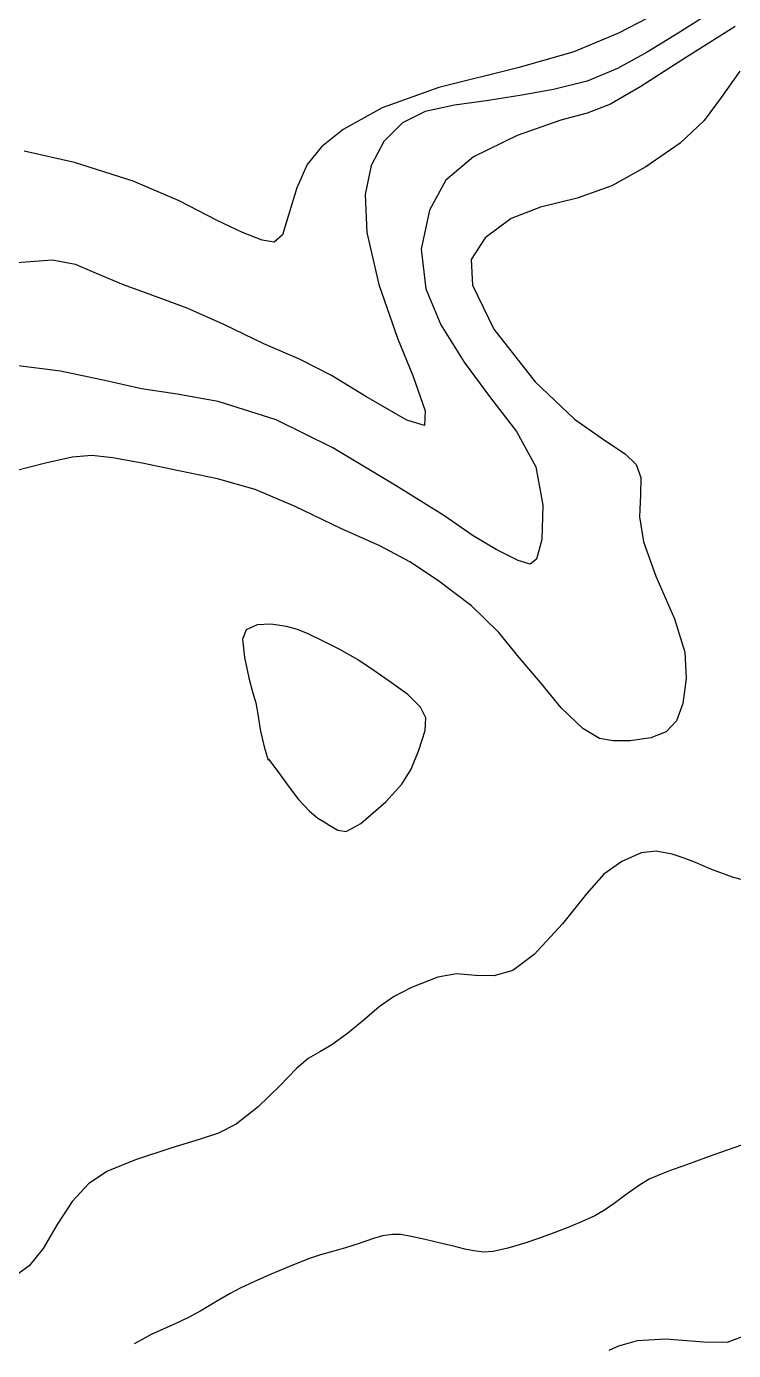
# Model space of a CAD drawing. Extents: x -717076 to -715000, y -984627 to -984000.
# Drawn here: x -716013.7 to -715854.4, y -984478.6 to -984180.2 of the extents above; entities that cross this region are included whole.
import ezdxf

# ---------------------------------------------------------------- set-up
doc = ezdxf.new("R2010")
doc.units = 0
doc.layers.add('contour_lines', color=1, linetype='CONTINUOUS')

msp = doc.modelspace()

# ---------------------------------------------------------------- linework, layer by layer
at = {"layer": 'contour_lines', "color": 1}
for p, q in [((-715871.605, -984177.22, 274), (-715880.297, -984181.742, 274)), ((-715861.136, -984178.084, 275), (-715866.845, -984181.745, 275)), ((-715854.006, -984180.168, 276), (-715859.706, -984183.802, 276)), ((-715880.297, -984181.742, 274), (-715890.351, -984185.936, 274)), ((-715866.845, -984181.745, 275), (-715873.866, -984186.002, 275)), ((-715890.351, -984185.936, 274), (-715902.645, -984189.466, 274)), ((-715873.866, -984186.002, 275), (-715880.513, -984189.688, 275)), ((-715859.706, -984183.802, 276), (-715864.987, -984187.128, 276)), ((-715864.987, -984187.128, 276), (-715870.031, -984190.358, 276)), ((-715902.645, -984189.466, 274), (-715920.765, -984193.966, 274)), ((-715880.513, -984189.688, 275), (-715887.357, -984192.545, 275)), ((-715870.031, -984190.358, 276), (-715875.246, -984193.764, 276)), ((-715852.93, -984190.265, 277), (-715857.203, -984196.235, 277)), ((-715920.765, -984193.966, 274), (-715933.577, -984198.565, 274)), ((-715894.947, -984194.415, 275), (-715902.055, -984195.668, 275)), ((-715887.357, -984192.545, 275), (-715894.947, -984194.415, 275)), ((-715875.246, -984193.764, 276), (-715882.091, -984197.699, 276)), ((-715917.287, -984197.932, 275), (-715923.845, -984199.384, 275)), ((-715909.628, -984196.886, 275), (-715917.287, -984197.932, 275)), ((-715902.055, -984195.668, 275), (-715909.628, -984196.886, 275)), ((-715882.091, -984197.699, 276), (-715887.329, -984199.762, 276)), ((-715857.203, -984196.235, 277), (-715861.033, -984201.423, 277)), ((-715933.577, -984198.565, 274), (-715942.347, -984203.423, 274)), ((-715923.845, -984199.384, 275), (-715928.992, -984201.936, 275)), ((-715893.33, -984201.312, 276), (-715903.168, -984204.79, 276)), ((-715887.329, -984199.762, 276), (-715893.33, -984201.312, 276)), ((-715942.347, -984203.423, 274), (-715947.234, -984207.326, 274)), ((-715928.992, -984201.936, 275), (-715933.172, -984206.113, 275)), ((-715861.033, -984201.423, 277), (-715866.408, -984206.528, 277)), ((-715947.234, -984207.326, 274), (-715950.426, -984211.343, 274)), ((-715933.172, -984206.113, 275), (-715936.009, -984211.501, 275)), ((-715903.168, -984204.79, 276), (-715913.002, -984209.572, 276)), ((-715866.408, -984206.528, 277), (-715874.166, -984211.862, 277)), ((-716002.907, -984210.855, 274), (-716014.203, -984208.31, 274)), ((-715913.002, -984209.572, 276), (-715919.239, -984214.805, 276)), ((-715989.623, -984215.055, 274), (-716002.907, -984210.855, 274)), ((-715950.426, -984211.343, 274), (-715952.793, -984216.577, 274)), ((-715936.009, -984211.501, 275), (-715937.41, -984218.06, 275)), ((-715874.166, -984211.862, 277), (-715881.824, -984216.142, 277)), ((-715979.309, -984219.48, 274), (-715989.623, -984215.055, 274)), ((-715919.239, -984214.805, 276), (-715922.87, -984221.578, 276)), ((-715881.824, -984216.142, 277), (-715889.623, -984218.882, 277)), ((-715952.793, -984216.577, 274), (-715954.63, -984222.748, 274)), ((-715937.41, -984218.06, 275), (-715936.982, -984226.647, 275)), ((-715889.623, -984218.882, 277), (-715897.867, -984220.956, 277)), ((-715970.749, -984223.932, 274), (-715979.309, -984219.48, 274)), ((-715922.87, -984221.578, 276), (-715924.774, -984230.372, 276)), ((-715897.867, -984220.956, 277), (-715904.505, -984223.479, 277)), ((-715965.004, -984226.605, 274), (-715970.749, -984223.932, 274)), ((-715954.63, -984222.748, 274), (-715956.027, -984227.142, 274)), ((-715904.505, -984223.479, 277), (-715910.353, -984227.819, 277)), ((-715960.613, -984228.402, 274), (-715965.004, -984226.605, 274)), ((-715956.027, -984227.142, 274), (-715957.885, -984228.8, 274)), ((-715936.982, -984226.647, 275), (-715934.281, -984238.34, 275)), ((-715910.353, -984227.819, 277), (-715913.522, -984232.752, 277)), ((-715957.885, -984228.8, 274), (-715960.613, -984228.402, 274)), ((-715924.774, -984230.372, 276), (-715923.705, -984239.304, 276)), ((-716007.924, -984232.849, 275), (-716016.877, -984233.585, 275)), ((-716002.67, -984233.866, 275), (-716007.924, -984232.849, 275)), ((-715997.892, -984235.873, 275), (-716002.67, -984233.866, 275)), ((-715913.522, -984232.752, 277), (-715913.174, -984238.532, 277)), ((-715991.855, -984238.437, 275), (-715997.892, -984235.873, 275)), ((-715985.446, -984240.749, 275), (-715991.855, -984238.437, 275)), ((-715934.281, -984238.34, 275), (-715930.061, -984250.427, 275)), ((-715923.705, -984239.304, 276), (-715920.327, -984247.465, 276)), ((-715913.174, -984238.532, 277), (-715908.373, -984248.437, 277)), ((-715977.496, -984243.7, 275), (-715985.446, -984240.749, 275)), ((-715969.235, -984247.406, 275), (-715977.496, -984243.7, 275)), ((-715960.209, -984251.722, 275), (-715969.235, -984247.406, 275)), ((-715920.327, -984247.465, 276), (-715915.074, -984255.889, 276)), ((-715908.373, -984248.437, 277), (-715899.11, -984260.279, 277)), ((-715952.193, -984255.214, 275), (-715960.209, -984251.722, 275)), ((-715930.061, -984250.427, 275), (-715926.558, -984259.098, 275)), ((-716006.012, -984257.881, 276), (-716017.311, -984256.452, 276)), ((-715995.779, -984260.087, 276), (-716006.012, -984257.881, 276)), ((-715944.965, -984258.846, 275), (-715952.193, -984255.214, 275)), ((-715915.074, -984255.889, 276), (-715909.121, -984263.878, 276)), ((-715987.78, -984261.902, 276), (-715995.779, -984260.087, 276)), ((-715937.2, -984263.627, 275), (-715944.965, -984258.846, 275)), ((-715926.558, -984259.098, 275), (-715923.837, -984266.85, 275)), ((-715899.11, -984260.279, 277), (-715890.211, -984268.719, 277)), ((-715979.774, -984263.092, 276), (-715987.78, -984261.902, 276)), ((-715970.511, -984264.724, 276), (-715979.774, -984263.092, 276)), ((-715927.987, -984268.922, 275), (-715937.2, -984263.627, 275)), ((-715909.121, -984263.878, 276), (-715903.275, -984271.503, 276)), ((-715957.416, -984268.873, 276), (-715970.511, -984264.724, 276)), ((-715923.837, -984266.85, 275), (-715924.004, -984270.176, 275)), ((-715944.667, -984275.21, 276), (-715957.416, -984268.873, 276)), ((-715924.004, -984270.176, 275), (-715927.987, -984268.922, 275)), ((-715890.211, -984268.719, 277), (-715883.489, -984273.421, 277)), ((-715903.275, -984271.503, 276), (-715898.937, -984279.422, 276)), ((-715930.431, -984283.732, 276), (-715944.667, -984275.21, 276)), ((-715883.489, -984273.421, 277), (-715878.76, -984276.496, 277)), ((-716009.396, -984278.667, 277), (-716016.508, -984280.438, 277)), ((-716003.377, -984277.274, 277), (-716009.396, -984278.667, 277)), ((-715998.974, -984276.89, 277), (-716003.377, -984277.274, 277)), ((-715994.253, -984277.423, 277), (-715998.974, -984276.89, 277)), ((-715987.25, -984278.71, 277), (-715994.253, -984277.423, 277)), ((-715979.393, -984280.381, 277), (-715987.25, -984278.71, 277)), ((-715878.76, -984276.496, 277), (-715876.309, -984278.958, 277)), ((-715876.309, -984278.958, 277), (-715875.277, -984281.881, 277)), ((-715970.633, -984282.162, 277), (-715979.393, -984280.381, 277)), ((-715898.937, -984279.422, 276), (-715897.356, -984288.102, 276)), ((-715875.277, -984281.881, 277), (-715875.313, -984285.758, 277)), ((-715962.18, -984284.597, 277), (-715970.633, -984282.162, 277)), ((-715953.181, -984288.383, 277), (-715962.18, -984284.597, 277)), ((-715919.638, -984290.457, 276), (-715930.431, -984283.732, 276)), ((-715875.313, -984285.758, 277), (-715875.579, -984290.761, 277)), ((-715942.891, -984293.345, 277), (-715953.181, -984288.383, 277)), ((-715913.041, -984295.037, 276), (-715919.638, -984290.457, 276)), ((-715897.356, -984288.102, 276), (-715897.576, -984295.812, 276)), ((-715875.579, -984290.761, 277), (-715874.688, -984296.395, 277)), ((-715933.963, -984297.358, 277), (-715942.891, -984293.345, 277)), ((-715907.897, -984298.1, 276), (-715913.041, -984295.037, 276)), ((-715897.576, -984295.812, 276), (-715898.755, -984300.257, 276)), ((-715874.688, -984296.395, 277), (-715871.892, -984304.093, 277)), ((-715927.355, -984300.884, 277), (-715933.963, -984297.358, 277)), ((-715902.934, -984300.556, 276), (-715907.897, -984298.1, 276)), ((-715921.098, -984304.982, 277), (-715927.355, -984300.884, 277)), ((-715900.174, -984301.396, 276), (-715902.934, -984300.556, 276)), ((-715898.755, -984300.257, 276), (-715900.174, -984301.396, 276)), ((-715913.448, -984310.759, 277), (-715921.098, -984304.982, 277)), ((-715871.892, -984304.093, 277), (-715867.711, -984313.727, 277)), ((-715907.263, -984316.801, 277), (-715913.448, -984310.759, 277)), ((-715867.711, -984313.727, 277), (-715865.382, -984321.201, 277)), ((-715964.22, -984316.171, 278), (-715965.041, -984318.297, 278)), ((-715961.711, -984315.075, 278), (-715964.22, -984316.171, 278)), ((-715958.671, -984314.933, 278), (-715961.711, -984315.075, 278)), ((-715955.073, -984315.424, 278), (-715958.671, -984314.933, 278)), ((-715952.644, -984316.116, 278), (-715955.073, -984315.424, 278)), ((-715950.255, -984317.084, 278), (-715952.644, -984316.116, 278)), ((-715947.115, -984318.626, 278), (-715950.255, -984317.084, 278)), ((-715902.699, -984322.421, 277), (-715907.263, -984316.801, 277)), ((-715965.041, -984318.297, 278), (-715964.557, -984322.434, 278)), ((-715943.081, -984320.637, 278), (-715947.115, -984318.626, 278)), ((-715939.119, -984322.858, 278), (-715943.081, -984320.637, 278)), ((-715964.557, -984322.434, 278), (-715963.599, -984326.997, 278)), ((-715935.409, -984325.358, 278), (-715939.119, -984322.858, 278)), ((-715897.902, -984328.064, 277), (-715902.699, -984322.421, 277)), ((-715865.382, -984321.201, 277), (-715865.039, -984327.178, 277)), ((-715931.471, -984328.118, 278), (-715935.409, -984325.358, 278)), ((-715963.599, -984326.997, 278), (-715962.778, -984330.145, 278)), ((-715927.791, -984330.796, 278), (-715931.471, -984328.118, 278)), ((-715893.184, -984333.765, 277), (-715897.902, -984328.064, 277)), ((-715865.039, -984327.178, 277), (-715865.835, -984332.831, 277)), ((-715962.778, -984330.145, 278), (-715962.017, -984332.649, 278)), ((-715962.017, -984332.649, 278), (-715961.54, -984335.197, 278)), ((-715924.901, -984333.64, 278), (-715927.791, -984330.796, 278)), ((-715961.54, -984335.197, 278), (-715961.029, -984338.68, 278)), ((-715923.693, -984336.043, 278), (-715924.901, -984333.64, 278)), ((-715888.371, -984338.45, 277), (-715893.184, -984333.765, 277)), ((-715865.835, -984332.831, 277), (-715867.227, -984336.746, 277)), ((-715961.029, -984338.68, 278), (-715960.151, -984342.549, 278)), ((-715923.883, -984338.897, 278), (-715923.693, -984336.043, 278)), ((-715884.593, -984340.656, 277), (-715888.371, -984338.45, 277)), ((-715867.227, -984336.746, 277), (-715869.55, -984339.189, 277)), ((-715925.271, -984343.304, 278), (-715923.883, -984338.897, 278)), ((-715881.486, -984341.248, 277), (-715884.593, -984340.656, 277)), ((-715877.641, -984341.197, 277), (-715881.486, -984341.248, 277)), ((-715872.99, -984340.515, 277), (-715877.641, -984341.197, 277)), ((-715869.55, -984339.189, 277), (-715872.99, -984340.515, 277)), ((-715960.151, -984342.549, 278), (-715959.246, -984345.577, 278)), ((-715927.042, -984347.589, 278), (-715925.271, -984343.304, 278)), ((-715959.167, -984345.32, 278), (-715956.855, -984348.434, 278)), ((-715929.087, -984351, 278), (-715927.042, -984347.589, 278)), ((-715956.855, -984348.434, 278), (-715954.714, -984351.351, 278)), ((-715954.714, -984351.351, 278), (-715952.37, -984354.412, 278)), ((-715932.727, -984354.95, 278), (-715929.087, -984351, 278)), ((-715952.37, -984354.412, 278), (-715949.912, -984357.098, 278)), ((-715938.383, -984359.819, 278), (-715932.727, -984354.95, 278)), ((-715949.912, -984357.098, 278), (-715948.054, -984358.641, 278)), ((-715948.054, -984358.641, 278), (-715946.627, -984359.454, 278)), ((-715946.627, -984359.454, 278), (-715945.307, -984360.268, 278)), ((-715945.307, -984360.268, 278), (-715943.504, -984361.387, 278)), ((-715943.504, -984361.387, 278), (-715941.642, -984361.648, 278)), ((-715941.642, -984361.648, 278), (-715938.383, -984359.819, 278)), ((-715879.536, -984368.43, 278), (-715883.568, -984371.276, 278)), ((-715875.2, -984366.494, 278), (-715879.536, -984368.43, 278)), ((-715871.827, -984366.084, 278), (-715875.2, -984366.494, 278)), ((-715868.204, -984366.789, 278), (-715871.827, -984366.084, 278)), ((-715865.49, -984367.627, 278), (-715868.204, -984366.789, 278)), ((-715862.953, -984368.649, 278), (-715865.49, -984367.627, 278)), ((-715883.568, -984371.276, 278), (-715887.543, -984375.666, 278)), ((-715859.464, -984370.158, 278), (-715862.953, -984368.649, 278)), ((-715854.629, -984371.917, 278), (-715859.464, -984370.158, 278)), ((-715847.901, -984373.732, 278), (-715854.629, -984371.917, 278)), ((-715887.543, -984375.666, 278), (-715892.917, -984382.468, 278)), ((-715892.917, -984382.468, 278), (-715899.265, -984389.4, 278)), ((-715899.265, -984389.4, 278), (-715904.123, -984392.974, 278)), ((-715920.992, -984394.477, 278), (-715926.96, -984396.779, 278)), ((-715916.787, -984393.726, 278), (-715920.992, -984394.477, 278)), ((-715912.509, -984394.096, 278), (-715916.787, -984393.726, 278)), ((-715908.4, -984394.175, 278), (-715912.509, -984394.096, 278)), ((-715904.123, -984392.974, 278), (-715908.4, -984394.175, 278)), ((-715926.96, -984396.779, 278), (-715931.03, -984398.905, 278)), ((-715934.248, -984401.191, 278), (-715937.523, -984404, 278)), ((-715931.03, -984398.905, 278), (-715934.248, -984401.191, 278)), ((-715937.523, -984404, 278), (-715941.381, -984407.174, 278)), ((-715941.381, -984407.174, 278), (-715944.871, -984409.713, 278)), ((-715944.871, -984409.713, 278), (-715947.625, -984411.346, 278)), ((-715950.194, -984412.848, 278), (-715952.868, -984415.092, 278)), ((-715947.625, -984411.346, 278), (-715950.194, -984412.848, 278)), ((-715952.868, -984415.092, 278), (-715956.617, -984418.954, 278)), ((-715956.617, -984418.954, 278), (-715961.485, -984423.727, 278)), ((-715961.485, -984423.727, 278), (-715966.458, -984427.614, 278)), ((-715966.458, -984427.614, 278), (-715970.408, -984429.662, 278)), ((-715974.782, -984431.089, 278), (-715980.944, -984432.956, 278)), ((-715970.408, -984429.662, 278), (-715974.782, -984431.089, 278)), ((-715980.944, -984432.956, 278), (-715989.154, -984435.636, 278)), ((-715855.803, -984433.47, 279), (-715860.086, -984435.001, 279)), ((-715851.116, -984431.825, 279), (-715855.803, -984433.47, 279)), ((-715989.154, -984435.636, 278), (-715995.41, -984438.211, 278)), ((-715865.828, -984437.068, 279), (-715868.416, -984438.005, 279)), ((-715863.311, -984436.162, 279), (-715865.828, -984437.068, 279)), ((-715860.086, -984435.001, 279), (-715863.311, -984436.162, 279)), ((-715995.41, -984438.211, 278), (-715999.684, -984441.031, 278)), ((-715873.364, -984440.048, 279), (-715875.557, -984441.337, 279)), ((-715870.684, -984438.87, 279), (-715873.364, -984440.048, 279)), ((-715868.416, -984438.005, 279), (-715870.684, -984438.87, 279)), ((-715999.684, -984441.031, 278), (-716003.368, -984445.04, 278)), ((-715875.557, -984441.337, 279), (-715878.566, -984443.483, 279)), ((-716003.368, -984445.04, 278), (-716006.758, -984450.243, 278)), ((-715881.28, -984445.516, 279), (-715883.42, -984447.002, 279)), ((-715878.566, -984443.483, 279), (-715881.28, -984445.516, 279)), ((-715885.644, -984448.303, 279), (-715887.936, -984449.371, 279)), ((-715883.42, -984447.002, 279), (-715885.644, -984448.303, 279)), ((-716006.758, -984450.243, 278), (-716009.962, -984455.65, 278)), ((-715891.481, -984450.818, 279), (-715895.279, -984452.297, 279)), ((-715887.936, -984449.371, 279), (-715891.481, -984450.818, 279)), ((-715938.717, -984454.492, 279), (-715941.85, -984455.505, 279)), ((-715935.502, -984453.409, 279), (-715938.717, -984454.492, 279)), ((-715933.473, -984452.823, 279), (-715935.502, -984453.409, 279)), ((-715931.236, -984452.463, 279), (-715933.473, -984452.823, 279)), ((-715929.329, -984452.511, 279), (-715931.236, -984452.463, 279)), ((-715927.019, -984452.933, 279), (-715929.329, -984452.511, 279)), ((-715923.878, -984453.651, 279), (-715927.019, -984452.933, 279)), ((-715920.138, -984454.521, 279), (-715923.878, -984453.651, 279)), ((-715917.192, -984455.219, 279), (-715920.138, -984454.521, 279)), ((-715901.413, -984454.462, 279), (-715905.2, -984455.577, 279)), ((-715898.334, -984453.428, 279), (-715901.413, -984454.462, 279)), ((-715895.279, -984452.297, 279), (-715898.334, -984453.428, 279)), ((-716009.962, -984455.65, 278), (-716013.098, -984459.547, 278)), ((-715949.906, -984457.873, 279), (-715953.159, -984459.158, 279)), ((-715947.462, -984457.066, 279), (-715949.906, -984457.873, 279)), ((-715944.452, -984456.241, 279), (-715947.462, -984457.066, 279)), ((-715941.85, -984455.505, 279), (-715944.452, -984456.241, 279)), ((-715914.897, -984455.773, 279), (-715917.192, -984455.219, 279)), ((-715912.932, -984456.188, 279), (-715914.897, -984455.773, 279)), ((-715910.723, -984456.444, 279), (-715912.932, -984456.188, 279)), ((-715908.516, -984456.306, 279), (-715910.723, -984456.444, 279)), ((-715905.2, -984455.577, 279), (-715908.516, -984456.306, 279)), ((-716013.098, -984459.547, 278), (-716016.966, -984462.401, 278)), ((-715956.58, -984460.586, 279), (-715959.117, -984461.679, 279)), ((-715953.159, -984459.158, 279), (-715956.58, -984460.586, 279)), ((-715962.3, -984463.085, 279), (-715965.523, -984464.602, 279)), ((-715959.117, -984461.679, 279), (-715962.3, -984463.085, 279)), ((-715967.835, -984465.821, 279), (-715971.022, -984467.674, 279)), ((-715965.523, -984464.602, 279), (-715967.835, -984465.821, 279)), ((-715974.438, -984469.699, 279), (-715977.179, -984471.214, 279)), ((-715971.022, -984467.674, 279), (-715974.438, -984469.699, 279)), ((-715980.18, -984472.63, 279), (-715983.442, -984474.052, 279)), ((-715977.179, -984471.214, 279), (-715980.18, -984472.63, 279)), ((-715985.59, -984475.04, 279), (-715987.636, -984476.12, 279)), ((-715983.442, -984474.052, 279), (-715985.59, -984475.04, 279)), ((-715852.645, -984475.624, 280), (-715855.778, -984476.819, 280)), ((-715987.636, -984476.12, 279), (-715989.465, -984477.142, 279)), ((-715880.331, -984477.657, 280), (-715882.462, -984478.641, 280)), ((-715876.106, -984476.429, 280), (-715880.331, -984477.657, 280)), ((-715869.639, -984476.104, 280), (-715876.106, -984476.429, 280)), ((-715861.078, -984476.78, 280), (-715869.639, -984476.104, 280)), ((-715855.778, -984476.819, 280), (-715861.078, -984476.78, 280))]:
    msp.add_line(p, q, dxfattribs=at)

doc.saveas('drawing.dxf')
